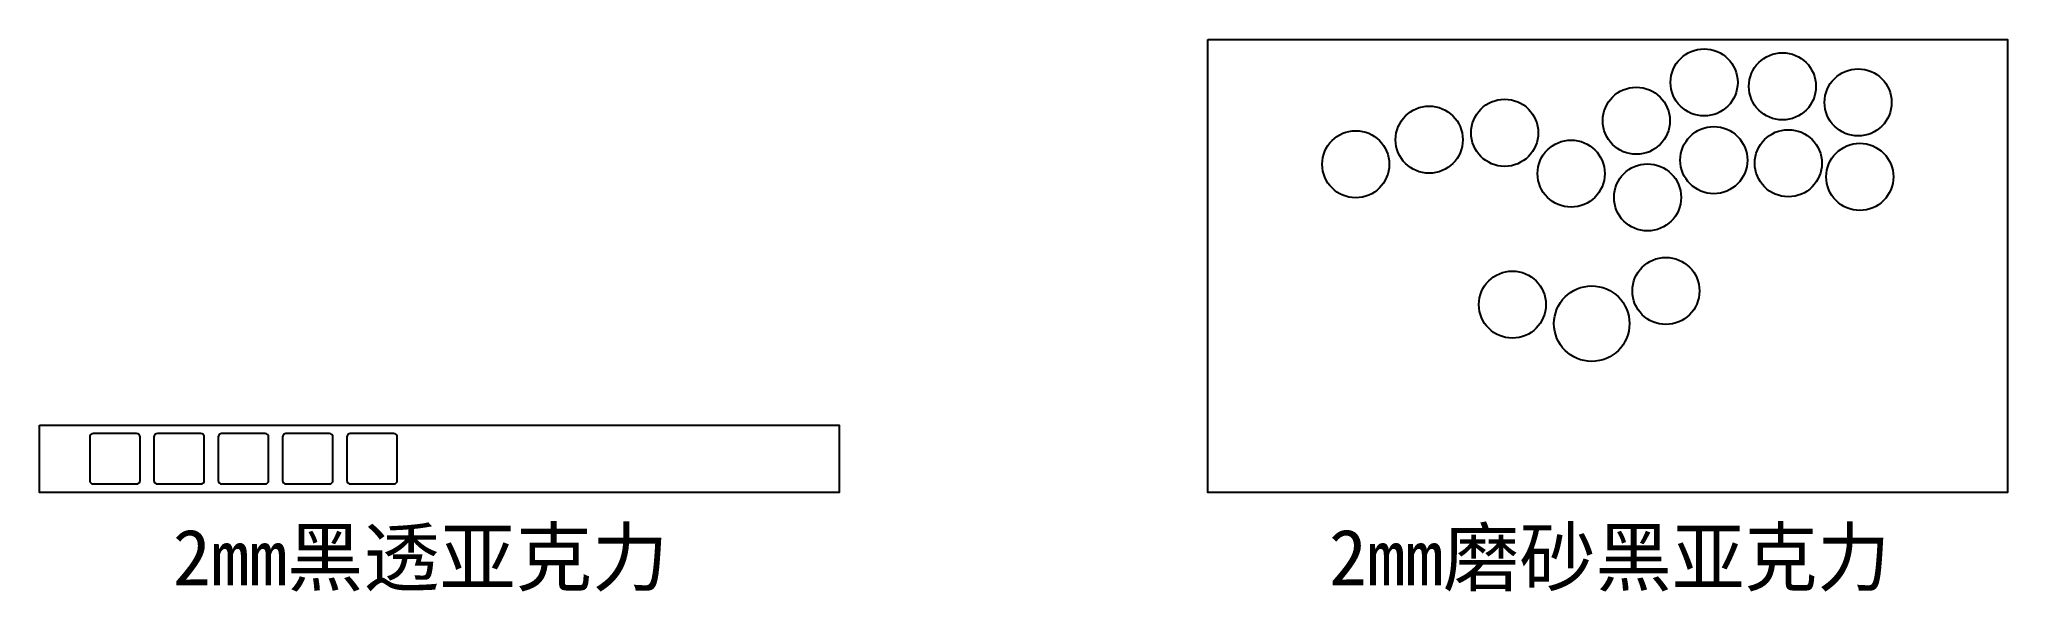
# Model space of a CAD drawing. Header units: millimetres. Extents: x 943 to 1647, y -66 to 131.
import ezdxf

# ---------------------------------------------------------------- set-up
doc = ezdxf.new("R2010")
doc.units = ezdxf.units.MM
doc.header["$MEASUREMENT"] = 0

msp = doc.modelspace()

# ---------------------------------------------------------------- linework, layer by layer
at = {"linetype": 'Continuous'}
for points in [[(1360.56, 131.09), (1646.56, 131.09), (1646.56, -30.91), (1360.56, -30.91)], [(942.64, -6.91), (1228.64, -6.91), (1228.64, -30.91), (942.64, -30.91)]]:
    msp.add_lwpolyline(points, close=True, dxfattribs=at)
for points in [[(961.84, -9.91, 0.414214), (960.64, -11.11), (960.64, -26.71, 0.414214), (961.84, -27.91), (977.44, -27.91, 0.414214), (978.64, -26.71), (978.64, -11.11, 0.414214), (977.44, -9.91)], [(984.84, -9.91, 0.414214), (983.64, -11.11), (983.64, -26.71, 0.414214), (984.84, -27.91), (1000.44, -27.91, 0.414214), (1001.64, -26.71), (1001.64, -11.11, 0.414214), (1000.44, -9.91)], [(1023.44, -27.91, 0.414214), (1024.64, -26.71), (1024.64, -11.11, 0.414214), (1023.44, -9.91), (1007.84, -9.91, 0.414214), (1006.64, -11.11), (1006.64, -26.71, 0.414214), (1007.84, -27.91)], [(1030.84, -9.91, 0.414214), (1029.64, -11.11), (1029.64, -26.71, 0.414214), (1030.84, -27.91), (1046.44, -27.91, 0.414214), (1047.64, -26.71), (1047.64, -11.11, 0.414214), (1046.44, -9.91)], [(1069.44, -27.91, 0.414214), (1070.64, -26.71), (1070.64, -11.11, 0.414214), (1069.44, -9.91), (1053.84, -9.91, 0.414214), (1052.64, -11.11), (1052.64, -26.71, 0.414214), (1053.84, -27.91)]]:
    msp.add_lwpolyline(points, format="xyb", close=True)
for centre, radius in [((1538.01, 115.69), 12), ((1566.02, 114.29), 12), ((1593.08, 108.54), 12), ((1513.76, 101.98), 12), ((1439.69, 95.21), 12), ((1466.68, 97.67), 12), ((1541.48, 87.9), 12), ((1568.13, 86.79), 12), ((1413.42, 86.43), 12), ((1490.45, 83.08), 12), ((1593.69, 81.92), 12), ((1517.78, 74.57), 12), ((1524.34, 41.12), 12), ((1469.45, 36.24), 12), ((1497.82, 29.42), 13.5)]:
    msp.add_circle(centre, radius)

# ---------------------------------------------------------------- texts
at = {"char_height": 20, "attachment_point": 1}
for s, insert in [('2mm{\\fSimSun|b0|i0|c134|p2;黑透亚克力} ', (990.38, -44.12)), ('2mm{\\fSimSun|b0|i0|c134|p2;磨砂黑}亚克力', (1403.83, -44.12))]:
    msp.add_mtext_dynamic_manual_height_columns(s, width=220.1107, gutter_width=1, heights=[0], dxfattribs=dict(at, insert=insert))

doc.saveas('drawing.dxf')
